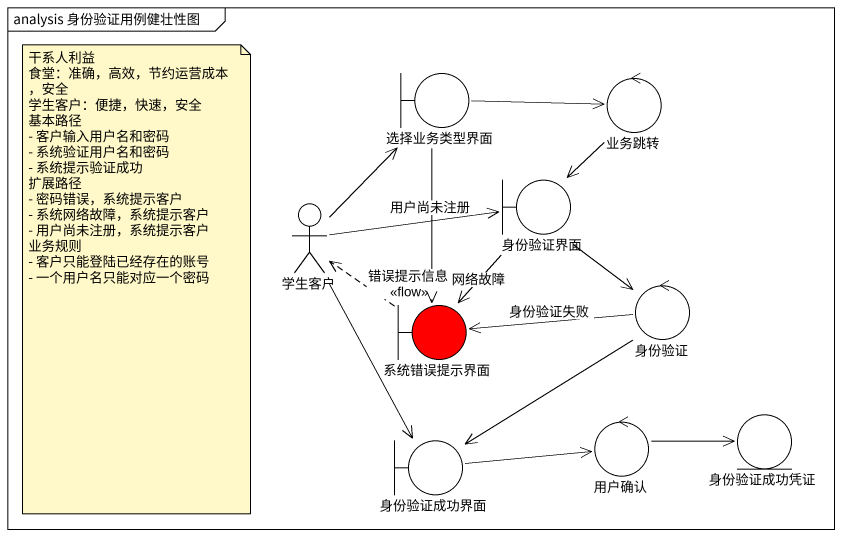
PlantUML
@startuml
mainframe analysis 身份验证用例健壮性图
boundary 选择业务类型界面
control 业务跳转
actor 学生客户
boundary 身份验证界面
boundary 系统错误提示界面 #FF0000
control 身份验证
boundary 身份验证成功界面
control 用户确认
entity 身份验证成功凭证
选择业务类型界面 -right-> 业务跳转
选择业务类型界面 --> 系统错误提示界面 : 用户尚未注册
业务跳转 --> 身份验证界面
学生客户 -up-> 选择业务类型界面
学生客户 -right-> 身份验证界面
学生客户 --> 身份验证成功界面
身份验证界面 --> 系统错误提示界面 : 网络故障
身份验证界面 --> 身份验证
系统错误提示界面 .up.> 学生客户 : 错误提示信息\n<<flow>>
身份验证 -left-> 系统错误提示界面 : 身份验证失败
身份验证 --> 身份验证成功界面
身份验证成功界面 -right-> 用户确认
用户确认 -right-> 身份验证成功凭证
note as N1
  干系人利益
  食堂：准确，高效，节约运营成本，安全
  学生客户：便捷，快速，安全
  基本路径
  - 客户输入用户名和密码
  - 系统验证用户名和密码
  - 系统提示验证成功
  扩展路径
  - 密码错误，系统提示客户
  - 系统网络故障，系统提示客户
  - 用户尚未注册，系统提示客户
  业务规则
  - 客户只能登陆已经存在的账号
  - 一个用户名只能对应一个密码
end note
@enduml
